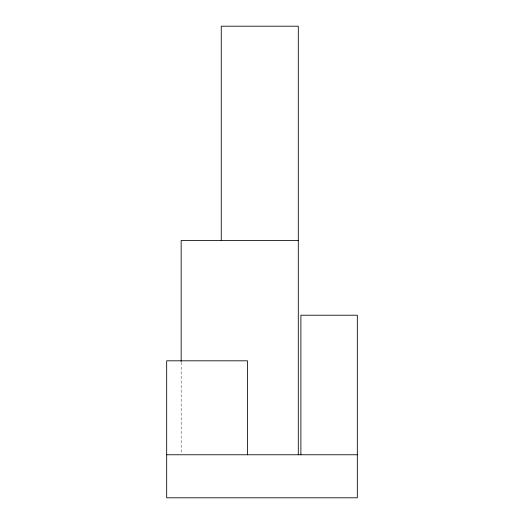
<?xml version="1.0" encoding="UTF-8"?>
<svg xmlns="http://www.w3.org/2000/svg" width="524" height="524" viewBox="0 0 524 524"><rect width="100%" height="100%" fill="white"/><g stroke="black" fill="none" stroke-linecap="round" stroke-linejoin="round"><path stroke-width="0.39" stroke-dasharray="2.62 1.97" d="M181.16 362.346L181.16 453.948"/><path stroke-width="0.79" d="M298.294 240.483L181.16 240.483L181.16 361.527M166.678 454.767L357.322 454.767M300.894 454.767L300.894 315.219L357.322 315.219L357.322 497.8L166.678 497.8L166.678 360.813L247.472 360.813L247.472 454.767M298.294 454.767L298.294 26.2L221.266 26.2L221.266 240.483"/></g></svg>
